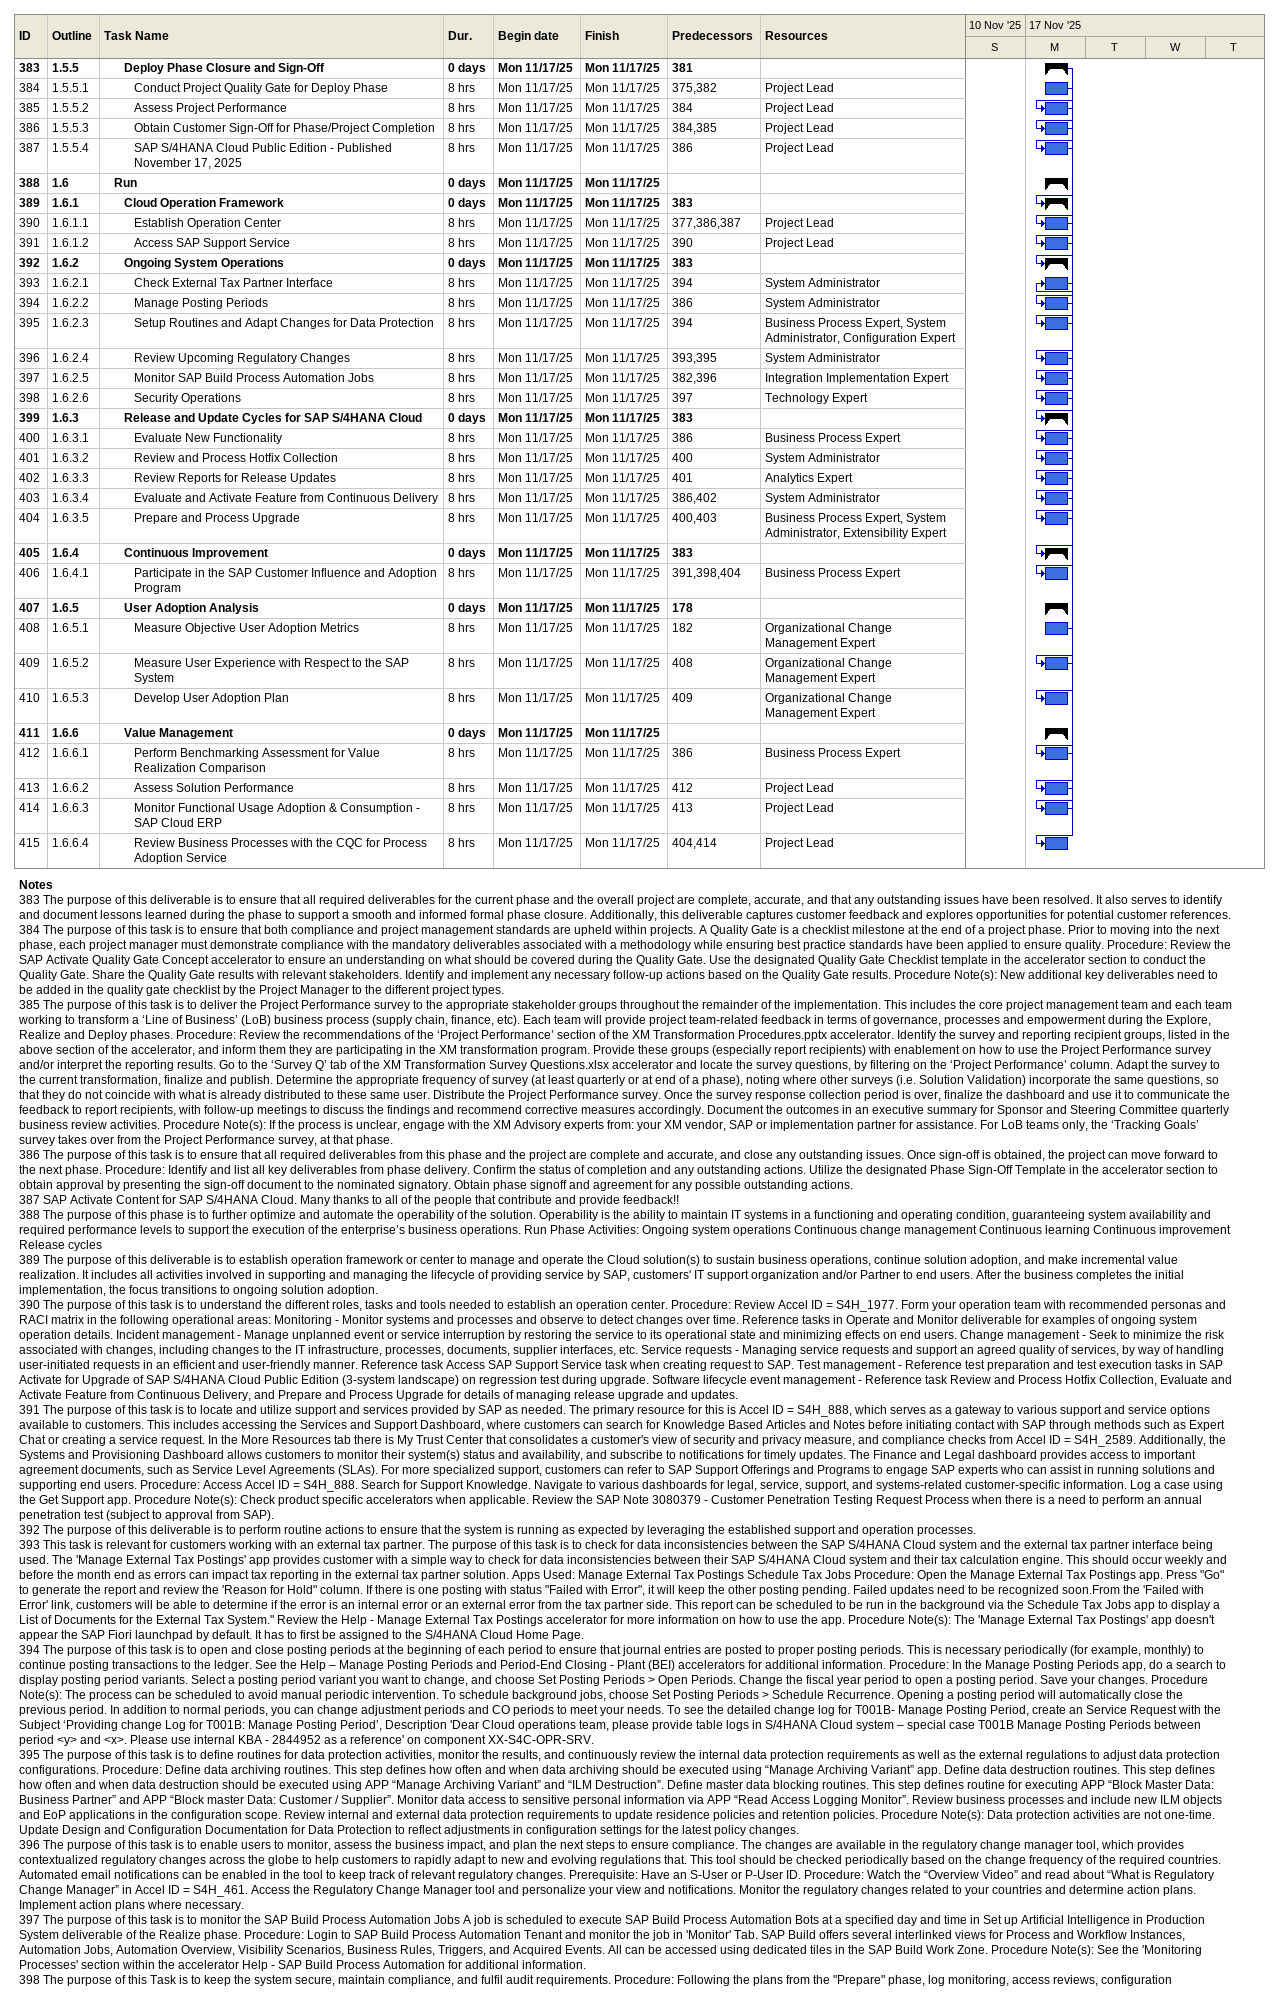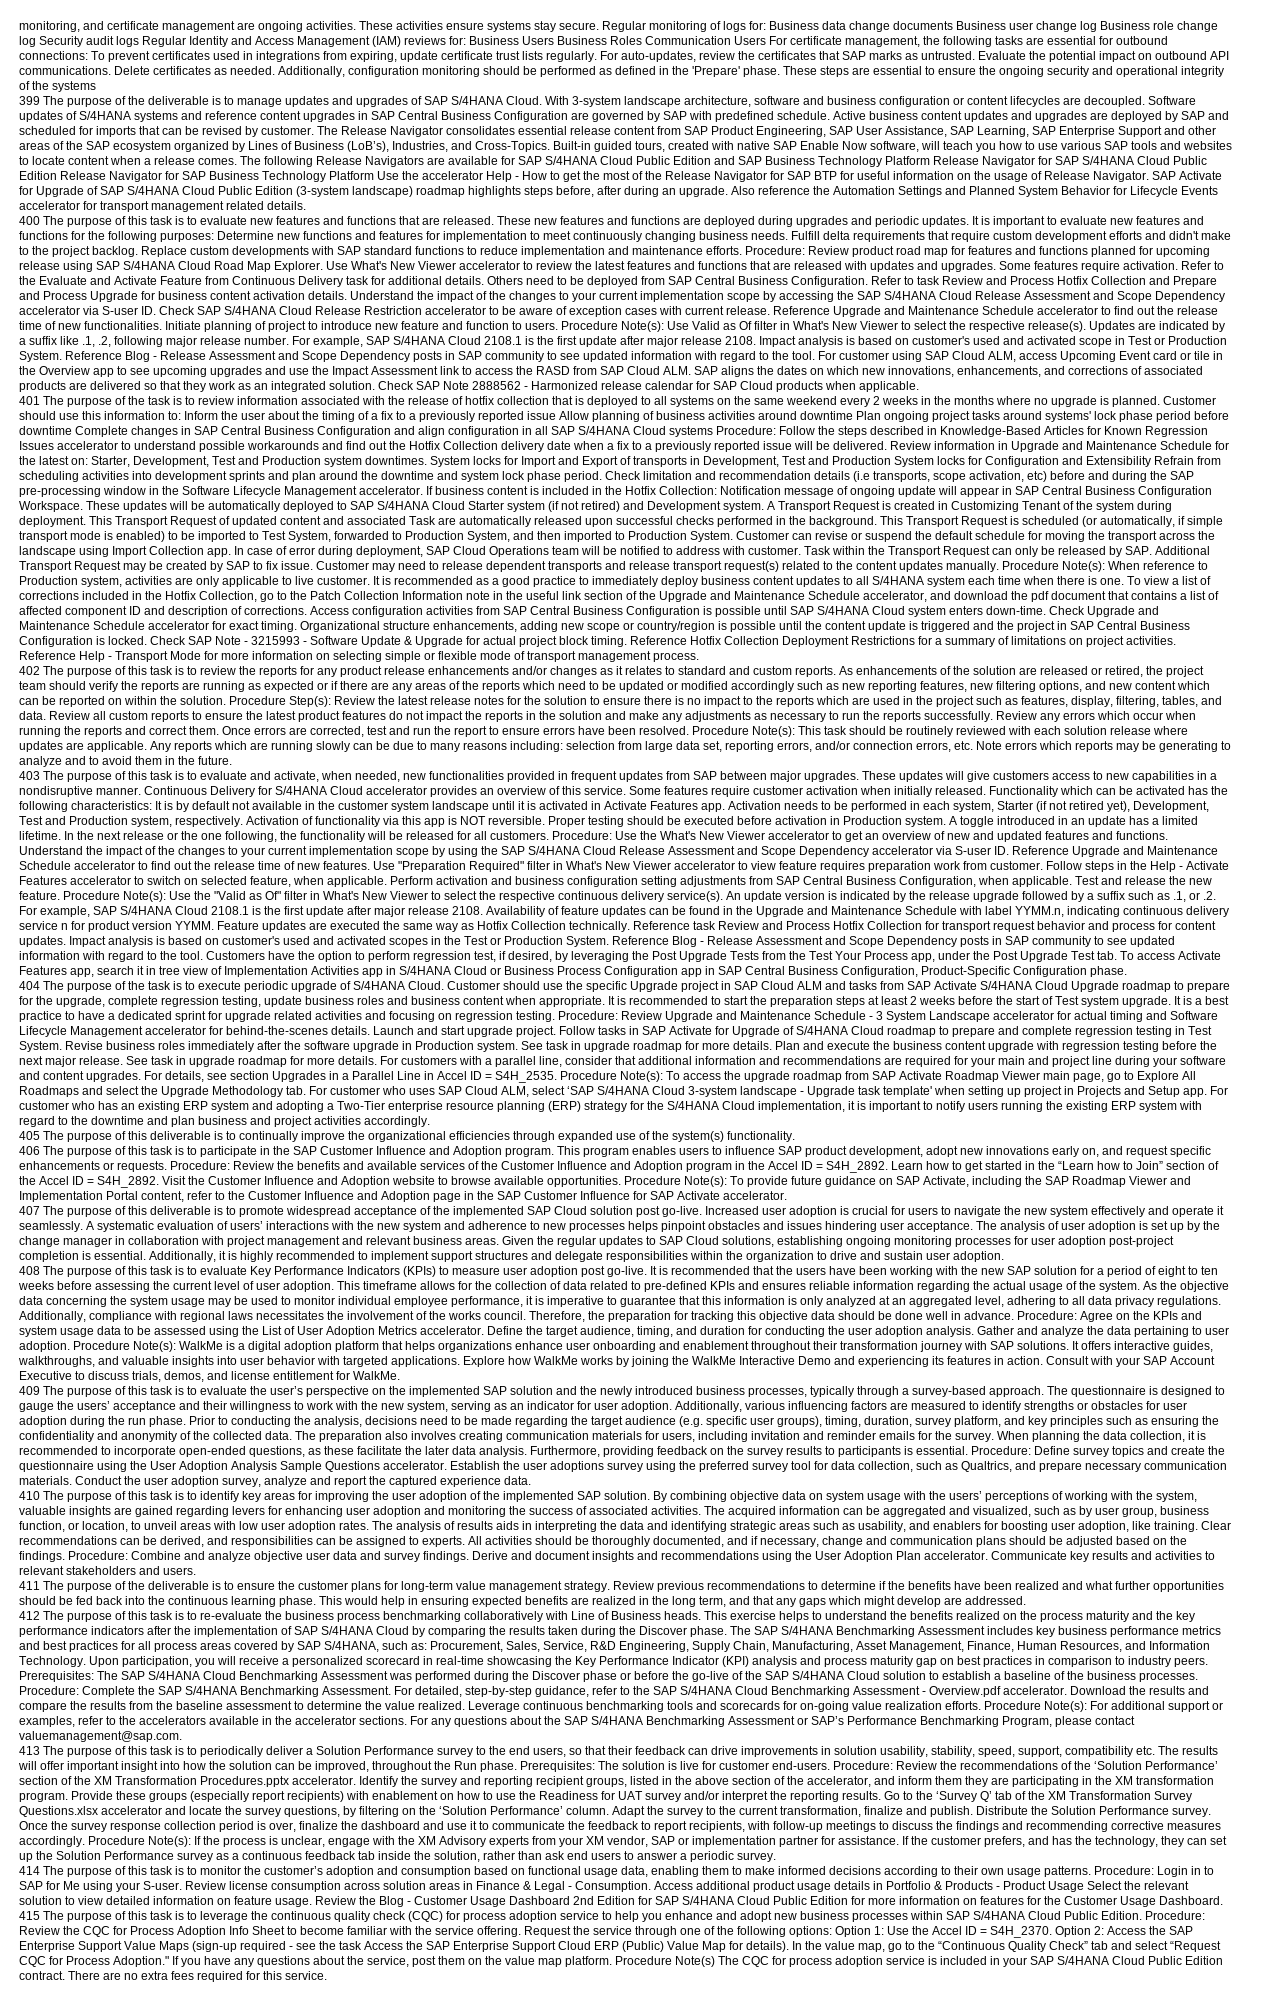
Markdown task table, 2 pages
| ID | WBS | Task | Duration | Start | Finish | Predecessors | Resources |
|---|---|---|---|---|---|---|---|
| 383 | 1.5.5 | **Deploy Phase Closure and Sign-Off** | 0d | 2025-11-17 | 2025-11-17 | 381 |  |
| 384 | 1.5.5.1 | Conduct Project Quality Gate for Deploy Phase | 8h | 2025-11-17 | 2025-11-17 | 375, 382 | Project Lead |
| 385 | 1.5.5.2 | Assess Project Performance | 8h | 2025-11-17 | 2025-11-17 | 384 | Project Lead |
| 386 | 1.5.5.3 | Obtain Customer Sign-Off for Phase/Project Completion | 8h | 2025-11-17 | 2025-11-17 | 384, 385 | Project Lead |
| 387 | 1.5.5.4 | SAP S/4HANA Cloud Public Edition - Published November 17, 2025 | 8h | 2025-11-17 | 2025-11-17 | 386 | Project Lead |
| 388 | 1.6 | **Run** | 0d | 2025-11-17 | 2025-11-17 |  |  |
| 389 | 1.6.1 | **Cloud Operation Framework** | 0d | 2025-11-17 | 2025-11-17 | 383 |  |
| 390 | 1.6.1.1 | Establish Operation Center | 8h | 2025-11-17 | 2025-11-17 | 377, 386, 387 | Project Lead |
| 391 | 1.6.1.2 | Access SAP Support Service | 8h | 2025-11-17 | 2025-11-17 | 390 | Project Lead |
| 392 | 1.6.2 | **Ongoing System Operations** | 0d | 2025-11-17 | 2025-11-17 | 383 |  |
| 393 | 1.6.2.1 | Check External Tax Partner Interface | 8h | 2025-11-17 | 2025-11-17 | 394 | System Administrator |
| 394 | 1.6.2.2 | Manage Posting Periods | 8h | 2025-11-17 | 2025-11-17 | 386 | System Administrator |
| 395 | 1.6.2.3 | Setup Routines and Adapt Changes for Data Protection | 8h | 2025-11-17 | 2025-11-17 | 394 | Business Process Expert, System Administrator, Configuration Expert |
| 396 | 1.6.2.4 | Review Upcoming Regulatory Changes | 8h | 2025-11-17 | 2025-11-17 | 393, 395 | System Administrator |
| 397 | 1.6.2.5 | Monitor SAP Build Process Automation Jobs | 8h | 2025-11-17 | 2025-11-17 | 382, 396 | Integration Implementation Expert |
| 398 | 1.6.2.6 | Security Operations | 8h | 2025-11-17 | 2025-11-17 | 397 | Technology Expert |
| 399 | 1.6.3 | **Release and Update Cycles for SAP S/4HANA Cloud** | 0d | 2025-11-17 | 2025-11-17 | 383 |  |
| 400 | 1.6.3.1 | Evaluate New Functionality | 8h | 2025-11-17 | 2025-11-17 | 386 | Business Process Expert |
| 401 | 1.6.3.2 | Review and Process Hotfix Collection | 8h | 2025-11-17 | 2025-11-17 | 400 | System Administrator |
| 402 | 1.6.3.3 | Review Reports for Release Updates | 8h | 2025-11-17 | 2025-11-17 | 401 | Analytics Expert |
| 403 | 1.6.3.4 | Evaluate and Activate Feature from Continuous Delivery | 8h | 2025-11-17 | 2025-11-17 | 386, 402 | System Administrator |
| 404 | 1.6.3.5 | Prepare and Process Upgrade | 8h | 2025-11-17 | 2025-11-17 | 400, 403 | Business Process Expert, System Administrator, Extensibility Expert |
| 405 | 1.6.4 | **Continuous Improvement** | 0d | 2025-11-17 | 2025-11-17 | 383 |  |
| 406 | 1.6.4.1 | Participate in the SAP Customer Influence and Adoption Program | 8h | 2025-11-17 | 2025-11-17 | 391, 398, 404 | Business Process Expert |
| 407 | 1.6.5 | **User Adoption Analysis** | 0d | 2025-11-17 | 2025-11-17 | 178 |  |
| 408 | 1.6.5.1 | Measure Objective User Adoption Metrics | 8h | 2025-11-17 | 2025-11-17 | 182 | Organizational Change Management Expert |
| 409 | 1.6.5.2 | Measure User Experience with Respect to the SAP System | 8h | 2025-11-17 | 2025-11-17 | 408 | Organizational Change Management Expert |
| 410 | 1.6.5.3 | Develop User Adoption Plan | 8h | 2025-11-17 | 2025-11-17 | 409 | Organizational Change Management Expert |
| 411 | 1.6.6 | **Value Management** | 0d | 2025-11-17 | 2025-11-17 |  |  |
| 412 | 1.6.6.1 | Perform Benchmarking Assessment for Value Realization Comparison | 8h | 2025-11-17 | 2025-11-17 | 386 | Business Process Expert |
| 413 | 1.6.6.2 | Assess Solution Performance | 8h | 2025-11-17 | 2025-11-17 | 412 | Project Lead |
| 414 | 1.6.6.3 | Monitor Functional Usage Adoption & Consumption - SAP Cloud ERP | 8h | 2025-11-17 | 2025-11-17 | 413 | Project Lead |
| 415 | 1.6.6.4 | Review Business Processes with the CQC for Process Adoption Service | 8h | 2025-11-17 | 2025-11-17 | 404, 414 | Project Lead |

Notes
- 383: The purpose of this deliverable is to ensure that all required deliverables for the current phase and the overall project are complete, accurate, and that any outstanding issues have been resolved. It also serves to identify and document lessons learned during the phase to support a smooth and informed formal phase closure. Additionally, this deliverable captures customer feedback and explores opportunities for potential customer references.
- 384: The purpose of this task is to ensure that both compliance and project management standards are upheld within projects. A Quality Gate is a checklist milestone at the end of a project phase. Prior to moving into the next phase, each project manager must demonstrate compliance with the mandatory deliverables associated with a methodology while ensuring best practice standards have been applied to ensure quality. Procedure: Review the SAP Activate Quality Gate Concept accelerator to ensure an understanding on what should be covered during the Quality Gate. Use the designated Quality Gate Checklist template in the accelerator section to conduct the Quality Gate. Share the Quality Gate results with relevant stakeholders. Identify and implement any necessary follow-up actions based on the Quality Gate results. Procedure Note(s): New additional key deliverables need to be added in the quality gate checklist by the Project Manager to the different project types.
- 385: The purpose of this task is to deliver the Project Performance survey to the appropriate stakeholder groups throughout the remainder of the implementation. This includes the core project management team and each team working to transform a ‘Line of Business’ (LoB) business process (supply chain, finance, etc). Each team will provide project team-related feedback in terms of governance, processes and empowerment during the Explore, Realize and Deploy phases. Procedure: Review the recommendations of the ‘Project Performance’ section of the XM Transformation Procedures.pptx accelerator. Identify the survey and reporting recipient groups, listed in the above section of the accelerator, and inform them they are participating in the XM transformation program. Provide these groups (especially report recipients) with enablement on how to use the Project Performance survey and/or interpret the reporting results. Go to the ‘Survey Q’ tab of the XM Transformation Survey Questions.xlsx accelerator and locate the survey questions, by filtering on the ‘Project Performance’ column. Adapt the survey to the current transformation, finalize and publish. Determine the appropriate frequency of survey (at least quarterly or at end of a phase), noting where other surveys (i.e. Solution Validation) incorporate the same questions, so that they do not coincide with what is already distributed to these same user. Distribute the Project Performance survey. Once the survey response collection period is over, finalize the dashboard and use it to communicate the feedback to report recipients, with follow-up meetings to discuss the findings and recommend corrective measures accordingly. Document the outcomes in an executive summary for Sponsor and Steering Committee quarterly business review activities. Procedure Note(s): If the process is unclear, engage with the XM Advisory experts from: your XM vendor, SAP or implementation partner for assistance. For LoB teams only, the ‘Tracking Goals’ survey takes over from the Project Performance survey, at that phase.
- 386: The purpose of this task is to ensure that all required deliverables from this phase and the project are complete and accurate, and close any outstanding issues. Once sign-off is obtained, the project can move forward to the next phase. Procedure: Identify and list all key deliverables from phase delivery. Confirm the status of completion and any outstanding actions. Utilize the designated Phase Sign-Off Template in the accelerator section to obtain approval by presenting the sign-off document to the nominated signatory. Obtain phase signoff and agreement for any possible outstanding actions.
- 387: SAP Activate Content for SAP S/4HANA Cloud. Many thanks to all of the people that contribute and provide feedback!!
- 388: The purpose of this phase is to further optimize and automate the operability of the solution. Operability is the ability to maintain IT systems in a functioning and operating condition, guaranteeing system availability and required performance levels to support the execution of the enterprise’s business operations. Run Phase Activities: Ongoing system operations Continuous change management Continuous learning Continuous improvement Release cycles
- 389: The purpose of this deliverable is to establish operation framework or center to manage and operate the Cloud solution(s) to sustain business operations, continue solution adoption, and make incremental value realization. It includes all activities involved in supporting and managing the lifecycle of providing service by SAP, customers' IT support organization and/or Partner to end users. After the business completes the initial implementation, the focus transitions to ongoing solution adoption.
- 390: The purpose of this task is to understand the different roles, tasks and tools needed to establish an operation center. Procedure: Review Accel ID = S4H_1977. Form your operation team with recommended personas and RACI matrix in the following operational areas: Monitoring - Monitor systems and processes and observe to detect changes over time. Reference tasks in Operate and Monitor deliverable for examples of ongoing system operation details. Incident management - Manage unplanned event or service interruption by restoring the service to its operational state and minimizing effects on end users. Change management - Seek to minimize the risk associated with changes, including changes to the IT infrastructure, processes, documents, supplier interfaces, etc. Service requests - Managing service requests and support an agreed quality of services, by way of handling user-initiated requests in an efficient and user-friendly manner. Reference task Access SAP Support Service task when creating request to SAP. Test management - Reference test preparation and test execution tasks in SAP Activate for Upgrade of SAP S/4HANA Cloud Public Edition (3-system landscape) on regression test during upgrade. Software lifecycle event management - Reference task Review and Process Hotfix Collection, Evaluate and Activate Feature from Continuous Delivery, and Prepare and Process Upgrade for details of managing release upgrade and updates.
- 391: The purpose of this task is to locate and utilize support and services provided by SAP as needed. The primary resource for this is Accel ID = S4H_888, which serves as a gateway to various support and service options available to customers. This includes accessing the Services and Support Dashboard, where customers can search for Knowledge Based Articles and Notes before initiating contact with SAP through methods such as Expert Chat or creating a service request. In the More Resources tab there is My Trust Center that consolidates a customer's view of security and privacy measure, and compliance checks from Accel ID = S4H_2589. Additionally, the Systems and Provisioning Dashboard allows customers to monitor their system(s) status and availability, and subscribe to notifications for timely updates. The Finance and Legal dashboard provides access to important agreement documents, such as Service Level Agreements (SLAs). For more specialized support, customers can refer to SAP Support Offerings and Programs to engage SAP experts who can assist in running solutions and supporting end users. Procedure: Access Accel ID = S4H_888. Search for Support Knowledge. Navigate to various dashboards for legal, service, support, and systems-related customer-specific information. Log a case using the Get Support app. Procedure Note(s): Check product specific accelerators when applicable. Review the SAP Note 3080379 - Customer Penetration Testing Request Process when there is a need to perform an annual penetration test (subject to approval from SAP).
- 392: The purpose of this deliverable is to perform routine actions to ensure that the system is running as expected by leveraging the established support and operation processes.
- 393: This task is relevant for customers working with an external tax partner. The purpose of this task is to check for data inconsistencies between the SAP S/4HANA Cloud system and the external tax partner interface being used. The 'Manage External Tax Postings' app provides customer with a simple way to check for data inconsistencies between their SAP S/4HANA Cloud system and their tax calculation engine. This should occur weekly and before the month end as errors can impact tax reporting in the external tax partner solution. Apps Used: Manage External Tax Postings Schedule Tax Jobs Procedure: Open the Manage External Tax Postings app. Press "Go" to generate the report and review the 'Reason for Hold" column. If there is one posting with status "Failed with Error", it will keep the other posting pending. Failed updates need to be recognized soon.From the 'Failed with Error' link, customers will be able to determine if the error is an internal error or an external error from the tax partner side. This report can be scheduled to be run in the background via the Schedule Tax Jobs app to display a List of Documents for the External Tax System." Review the Help - Manage External Tax Postings accelerator for more information on how to use the app. Procedure Note(s): The 'Manage External Tax Postings' app doesn't appear the SAP Fiori launchpad by default. It has to first be assigned to the S/4HANA Cloud Home Page.
- 394: The purpose of this task is to open and close posting periods at the beginning of each period to ensure that journal entries are posted to proper posting periods. This is necessary periodically (for example, monthly) to continue posting transactions to the ledger. See the Help – Manage Posting Periods and Period-End Closing - Plant (BEI) accelerators for additional information. Procedure: In the Manage Posting Periods app, do a search to display posting period variants. Select a posting period variant you want to change, and choose Set Posting Periods > Open Periods. Change the fiscal year period to open a posting period. Save your changes. Procedure Note(s): The process can be scheduled to avoid manual periodic intervention. To schedule background jobs, choose Set Posting Periods > Schedule Recurrence. Opening a posting period will automatically close the previous period. In addition to normal periods, you can change adjustment periods and CO periods to meet your needs. To see the detailed change log for T001B- Manage Posting Period, create an Service Request with the Subject ‘Providing change Log for T001B: Manage Posting Period’, Description 'Dear Cloud operations team, please provide table logs in S/4HANA Cloud system – special case T001B Manage Posting Periods between period <y> and <x>. Please use internal KBA - 2844952 as a reference' on component XX-S4C-OPR-SRV.
- 395: The purpose of this task is to define routines for data protection activities, monitor the results, and continuously review the internal data protection requirements as well as the external regulations to adjust data protection configurations. Procedure: Define data archiving routines. This step defines how often and when data archiving should be executed using “Manage Archiving Variant” app. Define data destruction routines. This step defines how often and when data destruction should be executed using APP “Manage Archiving Variant” and “ILM Destruction”. Define master data blocking routines. This step defines routine for executing APP “Block Master Data: Business Partner” and APP “Block master Data: Customer / Supplier”. Monitor data access to sensitive personal information via APP “Read Access Logging Monitor”. Review business processes and include new ILM objects and EoP applications in the configuration scope. Review internal and external data protection requirements to update residence policies and retention policies. Procedure Note(s): Data protection activities are not one-time. Update Design and Configuration Documentation for Data Protection to reflect adjustments in configuration settings for the latest policy changes.
- 396: The purpose of this task is to enable users to monitor, assess the business impact, and plan the next steps to ensure compliance. The changes are available in the regulatory change manager tool, which provides contextualized regulatory changes across the globe to help customers to rapidly adapt to new and evolving regulations that. This tool should be checked periodically based on the change frequency of the required countries. Automated email notifications can be enabled in the tool to keep track of relevant regulatory changes. Prerequisite: Have an S-User or P-User ID. Procedure: Watch the “Overview Video” and read about “What is Regulatory Change Manager” in Accel ID = S4H_461. Access the Regulatory Change Manager tool and personalize your view and notifications. Monitor the regulatory changes related to your countries and determine action plans. Implement action plans where necessary.
- 397: The purpose of this task is to monitor the SAP Build Process Automation Jobs A job is scheduled to execute SAP Build Process Automation Bots at a specified day and time in Set up Artificial Intelligence in Production System deliverable of the Realize phase. Procedure: Login to SAP Build Process Automation Tenant and monitor the job in 'Monitor' Tab. SAP Build offers several interlinked views for Process and Workflow Instances, Automation Jobs, Automation Overview, Visibility Scenarios, Business Rules, Triggers, and Acquired Events. All can be accessed using dedicated tiles in the SAP Build Work Zone. Procedure Note(s): See the 'Monitoring Processes' section within the accelerator Help - SAP Build Process Automation for additional information.
- 398: The purpose of this Task is to keep the system secure, maintain compliance, and fulfil audit requirements. Procedure: Following the plans from the "Prepare" phase, log monitoring, access reviews, configuration monitoring, and certificate management are ongoing activities. These activities ensure systems stay secure. Regular monitoring of logs for: Business data change documents Business user change log Business role change log Security audit logs Regular Identity and Access Management (IAM) reviews for: Business Users Business Roles Communication Users For certificate management, the following tasks are essential for outbound connections: To prevent certificates used in integrations from expiring, update certificate trust lists regularly. For auto-updates, review the certificates that SAP marks as untrusted. Evaluate the potential impact on outbound API communications. Delete certificates as needed. Additionally, configuration monitoring should be performed as defined in the 'Prepare' phase. These steps are essential to ensure the ongoing security and operational integrity of the systems
- 399: The purpose of the deliverable is to manage updates and upgrades of SAP S/4HANA Cloud. With 3-system landscape architecture, software and business configuration or content lifecycles are decoupled. Software updates of S/4HANA systems and reference content upgrades in SAP Central Business Configuration are governed by SAP with predefined schedule. Active business content updates and upgrades are deployed by SAP and scheduled for imports that can be revised by customer. The Release Navigator consolidates essential release content from SAP Product Engineering, SAP User Assistance, SAP Learning, SAP Enterprise Support and other areas of the SAP ecosystem organized by Lines of Business (LoB’s), Industries, and Cross-Topics. Built-in guided tours, created with native SAP Enable Now software, will teach you how to use various SAP tools and websites to locate content when a release comes. The following Release Navigators are available for SAP S/4HANA Cloud Public Edition and SAP Business Technology Platform Release Navigator for SAP S/4HANA Cloud Public Edition Release Navigator for SAP Business Technology Platform Use the accelerator Help - How to get the most of the Release Navigator for SAP BTP for useful information on the usage of Release Navigator. SAP Activate for Upgrade of SAP S/4HANA Cloud Public Edition (3-system landscape) roadmap highlights steps before, after during an upgrade. Also reference the Automation Settings and Planned System Behavior for Lifecycle Events accelerator for transport management related details.
- 400: The purpose of this task is to evaluate new features and functions that are released. These new features and functions are deployed during upgrades and periodic updates. It is important to evaluate new features and functions for the following purposes: Determine new functions and features for implementation to meet continuously changing business needs. Fulfill delta requirements that require custom development efforts and didn't make to the project backlog. Replace custom developments with SAP standard functions to reduce implementation and maintenance efforts. Procedure: Review product road map for features and functions planned for upcoming release using SAP S/4HANA Cloud Road Map Explorer. Use What's New Viewer accelerator to review the latest features and functions that are released with updates and upgrades. Some features require activation. Refer to the Evaluate and Activate Feature from Continuous Delivery task for additional details. Others need to be deployed from SAP Central Business Configuration. Refer to task Review and Process Hotfix Collection and Prepare and Process Upgrade for business content activation details. Understand the impact of the changes to your current implementation scope by accessing the SAP S/4HANA Cloud Release Assessment and Scope Dependency accelerator via S-user ID. Check SAP S/4HANA Cloud Release Restriction accelerator to be aware of exception cases with current release. Reference Upgrade and Maintenance Schedule accelerator to find out the release time of new functionalities. Initiate planning of project to introduce new feature and function to users. Procedure Note(s): Use Valid as Of filter in What's New Viewer to select the respective release(s). Updates are indicated by a suffix like .1, .2, following major release number. For example, SAP S/4HANA Cloud 2108.1 is the first update after major release 2108. Impact analysis is based on customer's used and activated scope in Test or Production System. Reference Blog - Release Assessment and Scope Dependency posts in SAP community to see updated information with regard to the tool. For customer using SAP Cloud ALM, access Upcoming Event card or tile in the Overview app to see upcoming upgrades and use the Impact Assessment link to access the RASD from SAP Cloud ALM. SAP aligns the dates on which new innovations, enhancements, and corrections of associated products are delivered so that they work as an integrated solution. Check SAP Note 2888562 - Harmonized release calendar for SAP Cloud products when applicable.
- 401: The purpose of the task is to review information associated with the release of hotfix collection that is deployed to all systems on the same weekend every 2 weeks in the months where no upgrade is planned. Customer should use this information to: Inform the user about the timing of a fix to a previously reported issue Allow planning of business activities around downtime Plan ongoing project tasks around systems' lock phase period before downtime Complete changes in SAP Central Business Configuration and align configuration in all SAP S/4HANA Cloud systems Procedure: Follow the steps described in Knowledge-Based Articles for Known Regression Issues accelerator to understand possible workarounds and find out the Hotfix Collection delivery date when a fix to a previously reported issue will be delivered. Review information in Upgrade and Maintenance Schedule for the latest on: Starter, Development, Test and Production system downtimes. System locks for Import and Export of transports in Development, Test and Production System locks for Configuration and Extensibility Refrain from scheduling activities into development sprints and plan around the downtime and system lock phase period. Check limitation and recommendation details (i.e transports, scope activation, etc) before and during the SAP pre-processing window in the Software Lifecycle Management accelerator. If business content is included in the Hotfix Collection: Notification message of ongoing update will appear in SAP Central Business Configuration Workspace. These updates will be automatically deployed to SAP S/4HANA Cloud Starter system (if not retired) and Development system. A Transport Request is created in Customizing Tenant of the system during deployment. This Transport Request of updated content and associated Task are automatically released upon successful checks performed in the background. This Transport Request is scheduled (or automatically, if simple transport mode is enabled) to be imported to Test System, forwarded to Production System, and then imported to Production System. Customer can revise or suspend the default schedule for moving the transport across the landscape using Import Collection app. In case of error during deployment, SAP Cloud Operations team will be notified to address with customer. Task within the Transport Request can only be released by SAP. Additional Transport Request may be created by SAP to fix issue. Customer may need to release dependent transports and release transport request(s) related to the content updates manually. Procedure Note(s): When reference to Production system, activities are only applicable to live customer. It is recommended as a good practice to immediately deploy business content updates to all S/4HANA system each time when there is one. To view a list of corrections included in the Hotfix Collection, go to the Patch Collection Information note in the useful link section of the Upgrade and Maintenance Schedule accelerator, and download the pdf document that contains a list of affected component ID and description of corrections. Access configuration activities from SAP Central Business Configuration is possible until SAP S/4HANA Cloud system enters down-time. Check Upgrade and Maintenance Schedule accelerator for exact timing. Organizational structure enhancements, adding new scope or country/region is possible until the content update is triggered and the project in SAP Central Business Configuration is locked. Check SAP Note - 3215993 - Software Update & Upgrade for actual project block timing. Reference Hotfix Collection Deployment Restrictions for a summary of limitations on project activities. Reference Help - Transport Mode for more information on selecting simple or flexible mode of transport management process.
- 402: The purpose of this task is to review the reports for any product release enhancements and/or changes as it relates to standard and custom reports. As enhancements of the solution are released or retired, the project team should verify the reports are running as expected or if there are any areas of the reports which need to be updated or modified accordingly such as new reporting features, new filtering options, and new content which can be reported on within the solution. Procedure Step(s): Review the latest release notes for the solution to ensure there is no impact to the reports which are used in the project such as features, display, filtering, tables, and data. Review all custom reports to ensure the latest product features do not impact the reports in the solution and make any adjustments as necessary to run the reports successfully. Review any errors which occur when running the reports and correct them. Once errors are corrected, test and run the report to ensure errors have been resolved. Procedure Note(s): This task should be routinely reviewed with each solution release where updates are applicable. Any reports which are running slowly can be due to many reasons including: selection from large data set, reporting errors, and/or connection errors, etc. Note errors which reports may be generating to analyze and to avoid them in the future.
- 403: The purpose of this task is to evaluate and activate, when needed, new functionalities provided in frequent updates from SAP between major upgrades. These updates will give customers access to new capabilities in a nondisruptive manner. Continuous Delivery for S/4HANA Cloud accelerator provides an overview of this service. Some features require customer activation when initially released. Functionality which can be activated has the following characteristics: It is by default not available in the customer system landscape until it is activated in Activate Features app. Activation needs to be performed in each system, Starter (if not retired yet), Development, Test and Production system, respectively. Activation of functionality via this app is NOT reversible. Proper testing should be executed before activation in Production system. A toggle introduced in an update has a limited lifetime. In the next release or the one following, the functionality will be released for all customers. Procedure: Use the What's New Viewer accelerator to get an overview of new and updated features and functions. Understand the impact of the changes to your current implementation scope by using the SAP S/4HANA Cloud Release Assessment and Scope Dependency accelerator via S-user ID. Reference Upgrade and Maintenance Schedule accelerator to find out the release time of new features. Use "Preparation Required" filter in What's New Viewer accelerator to view feature requires preparation work from customer. Follow steps in the Help - Activate Features accelerator to switch on selected feature, when applicable. Perform activation and business configuration setting adjustments from SAP Central Business Configuration, when applicable. Test and release the new feature. Procedure Note(s): Use the "Valid as Of" filter in What's New Viewer to select the respective continuous delivery service(s). An update version is indicated by the release upgrade followed by a suffix such as .1, or .2. For example, SAP S/4HANA Cloud 2108.1 is the first update after major release 2108. Availability of feature updates can be found in the Upgrade and Maintenance Schedule with label YYMM.n, indicating continuous delivery service n for product version YYMM. Feature updates are executed the same way as Hotfix Collection technically. Reference task Review and Process Hotfix Collection for transport request behavior and process for content updates. Impact analysis is based on customer's used and activated scopes in the Test or Production System. Reference Blog - Release Assessment and Scope Dependency posts in SAP community to see updated information with regard to the tool. Customers have the option to perform regression test, if desired, by leveraging the Post Upgrade Tests from the Test Your Process app, under the Post Upgrade Test tab. To access Activate Features app, search it in tree view of Implementation Activities app in S/4HANA Cloud or Business Process Configuration app in SAP Central Business Configuration, Product-Specific Configuration phase.
- 404: The purpose of the task is to execute periodic upgrade of S/4HANA Cloud. Customer should use the specific Upgrade project in SAP Cloud ALM and tasks from SAP Activate S/4HANA Cloud Upgrade roadmap to prepare for the upgrade, complete regression testing, update business roles and business content when appropriate. It is recommended to start the preparation steps at least 2 weeks before the start of Test system upgrade. It is a best practice to have a dedicated sprint for upgrade related activities and focusing on regression testing. Procedure: Review Upgrade and Maintenance Schedule - 3 System Landscape accelerator for actual timing and Software Lifecycle Management accelerator for behind-the-scenes details. Launch and start upgrade project. Follow tasks in SAP Activate for Upgrade of S/4HANA Cloud roadmap to prepare and complete regression testing in Test System. Revise business roles immediately after the software upgrade in Production system. See task in upgrade roadmap for more details. Plan and execute the business content upgrade with regression testing before the next major release. See task in upgrade roadmap for more details. For customers with a parallel line, consider that additional information and recommendations are required for your main and project line during your software and content upgrades. For details, see section Upgrades in a Parallel Line in Accel ID = S4H_2535. Procedure Note(s): To access the upgrade roadmap from SAP Activate Roadmap Viewer main page, go to Explore All Roadmaps and select the Upgrade Methodology tab. For customer who uses SAP Cloud ALM, select ‘SAP S/4HANA Cloud 3-system landscape - Upgrade task template' when setting up project in Projects and Setup app. For customer who has an existing ERP system and adopting a Two-Tier enterprise resource planning (ERP) strategy for the S/4HANA Cloud implementation, it is important to notify users running the existing ERP system with regard to the downtime and plan business and project activities accordingly.
- 405: The purpose of this deliverable is to continually improve the organizational efficiencies through expanded use of the system(s) functionality.
- 406: The purpose of this task is to participate in the SAP Customer Influence and Adoption program. This program enables users to influence SAP product development, adopt new innovations early on, and request specific enhancements or requests. Procedure: Review the benefits and available services of the Customer Influence and Adoption program in the Accel ID = S4H_2892. Learn how to get started in the “Learn how to Join” section of the Accel ID = S4H_2892. Visit the Customer Influence and Adoption website to browse available opportunities. Procedure Note(s): To provide future guidance on SAP Activate, including the SAP Roadmap Viewer and Implementation Portal content, refer to the Customer Influence and Adoption page in the SAP Customer Influence for SAP Activate accelerator.
- 407: The purpose of this deliverable is to promote widespread acceptance of the implemented SAP Cloud solution post go-live. Increased user adoption is crucial for users to navigate the new system effectively and operate it seamlessly. A systematic evaluation of users’ interactions with the new system and adherence to new processes helps pinpoint obstacles and issues hindering user acceptance. The analysis of user adoption is set up by the change manager in collaboration with project management and relevant business areas. Given the regular updates to SAP Cloud solutions, establishing ongoing monitoring processes for user adoption post-project completion is essential. Additionally, it is highly recommended to implement support structures and delegate responsibilities within the organization to drive and sustain user adoption.
- 408: The purpose of this task is to evaluate Key Performance Indicators (KPIs) to measure user adoption post go-live. It is recommended that the users have been working with the new SAP solution for a period of eight to ten weeks before assessing the current level of user adoption. This timeframe allows for the collection of data related to pre-defined KPIs and ensures reliable information regarding the actual usage of the system. As the objective data concerning the system usage may be used to monitor individual employee performance, it is imperative to guarantee that this information is only analyzed at an aggregated level, adhering to all data privacy regulations. Additionally, compliance with regional laws necessitates the involvement of the works council. Therefore, the preparation for tracking this objective data should be done well in advance. Procedure: Agree on the KPIs and system usage data to be assessed using the List of User Adoption Metrics accelerator. Define the target audience, timing, and duration for conducting the user adoption analysis. Gather and analyze the data pertaining to user adoption. Procedure Note(s): WalkMe is a digital adoption platform that helps organizations enhance user onboarding and enablement throughout their transformation journey with SAP solutions. It offers interactive guides, walkthroughs, and valuable insights into user behavior with targeted applications. Explore how WalkMe works by joining the WalkMe Interactive Demo and experiencing its features in action. Consult with your SAP Account Executive to discuss trials, demos, and license entitlement for WalkMe.
- 409: The purpose of this task is to evaluate the user’s perspective on the implemented SAP solution and the newly introduced business processes, typically through a survey-based approach. The questionnaire is designed to gauge the users’ acceptance and their willingness to work with the new system, serving as an indicator for user adoption. Additionally, various influencing factors are measured to identify strengths or obstacles for user adoption during the run phase. Prior to conducting the analysis, decisions need to be made regarding the target audience (e.g. specific user groups), timing, duration, survey platform, and key principles such as ensuring the confidentiality and anonymity of the collected data. The preparation also involves creating communication materials for users, including invitation and reminder emails for the survey. When planning the data collection, it is recommended to incorporate open-ended questions, as these facilitate the later data analysis. Furthermore, providing feedback on the survey results to participants is essential. Procedure: Define survey topics and create the questionnaire using the User Adoption Analysis Sample Questions accelerator. Establish the user adoptions survey using the preferred survey tool for data collection, such as Qualtrics, and prepare necessary communication materials. Conduct the user adoption survey, analyze and report the captured experience data.
- 410: The purpose of this task is to identify key areas for improving the user adoption of the implemented SAP solution. By combining objective data on system usage with the users’ perceptions of working with the system, valuable insights are gained regarding levers for enhancing user adoption and monitoring the success of associated activities. The acquired information can be aggregated and visualized, such as by user group, business function, or location, to unveil areas with low user adoption rates. The analysis of results aids in interpreting the data and identifying strategic areas such as usability, and enablers for boosting user adoption, like training. Clear recommendations can be derived, and responsibilities can be assigned to experts. All activities should be thoroughly documented, and if necessary, change and communication plans should be adjusted based on the findings. Procedure: Combine and analyze objective user data and survey findings. Derive and document insights and recommendations using the User Adoption Plan accelerator. Communicate key results and activities to relevant stakeholders and users.
- 411: The purpose of the deliverable is to ensure the customer plans for long-term value management strategy. Review previous recommendations to determine if the benefits have been realized and what further opportunities should be fed back into the continuous learning phase. This would help in ensuring expected benefits are realized in the long term, and that any gaps which might develop are addressed.
- 412: The purpose of this task is to re-evaluate the business process benchmarking collaboratively with Line of Business heads. This exercise helps to understand the benefits realized on the process maturity and the key performance indicators after the implementation of SAP S/4HANA Cloud by comparing the results taken during the Discover phase. The SAP S/4HANA Benchmarking Assessment includes key business performance metrics and best practices for all process areas covered by SAP S/4HANA, such as: Procurement, Sales, Service, R&D Engineering, Supply Chain, Manufacturing, Asset Management, Finance, Human Resources, and Information Technology. Upon participation, you will receive a personalized scorecard in real-time showcasing the Key Performance Indicator (KPI) analysis and process maturity gap on best practices in comparison to industry peers. Prerequisites: The SAP S/4HANA Cloud Benchmarking Assessment was performed during the Discover phase or before the go-live of the SAP S/4HANA Cloud solution to establish a baseline of the business processes. Procedure: Complete the SAP S/4HANA Benchmarking Assessment. For detailed, step-by-step guidance, refer to the SAP S/4HANA Cloud Benchmarking Assessment - Overview.pdf accelerator. Download the results and compare the results from the baseline assessment to determine the value realized. Leverage continuous benchmarking tools and scorecards for on-going value realization efforts. Procedure Note(s): For additional support or examples, refer to the accelerators available in the accelerator sections. For any questions about the SAP S/4HANA Benchmarking Assessment or SAP’s Performance Benchmarking Program, please contact valuemanagement@sap.com.
- 413: The purpose of this task is to periodically deliver a Solution Performance survey to the end users, so that their feedback can drive improvements in solution usability, stability, speed, support, compatibility etc. The results will offer important insight into how the solution can be improved, throughout the Run phase. Prerequisites: The solution is live for customer end-users. Procedure: Review the recommendations of the ‘Solution Performance’ section of the XM Transformation Procedures.pptx accelerator. Identify the survey and reporting recipient groups, listed in the above section of the accelerator, and inform them they are participating in the XM transformation program. Provide these groups (especially report recipients) with enablement on how to use the Readiness for UAT survey and/or interpret the reporting results. Go to the ‘Survey Q’ tab of the XM Transformation Survey Questions.xlsx accelerator and locate the survey questions, by filtering on the ‘Solution Performance’ column. Adapt the survey to the current transformation, finalize and publish. Distribute the Solution Performance survey. Once the survey response collection period is over, finalize the dashboard and use it to communicate the feedback to report recipients, with follow-up meetings to discuss the findings and recommending corrective measures accordingly. Procedure Note(s): If the process is unclear, engage with the XM Advisory experts from your XM vendor, SAP or implementation partner for assistance. If the customer prefers, and has the technology, they can set up the Solution Performance survey as a continuous feedback tab inside the solution, rather than ask end users to answer a periodic survey.
- 414: The purpose of this task is to monitor the customer’s adoption and consumption based on functional usage data, enabling them to make informed decisions according to their own usage patterns. Procedure: Login in to SAP for Me using your S-user. Review license consumption across solution areas in Finance & Legal - Consumption. Access additional product usage details in Portfolio & Products - Product Usage Select the relevant solution to view detailed information on feature usage. Review the Blog - Customer Usage Dashboard 2nd Edition for SAP S/4HANA Cloud Public Edition for more information on features for the Customer Usage Dashboard.
- 415: The purpose of this task is to leverage the continuous quality check (CQC) for process adoption service to help you enhance and adopt new business processes within SAP S/4HANA Cloud Public Edition. Procedure: Review the CQC for Process Adoption Info Sheet to become familiar with the service offering. Request the service through one of the following options: Option 1: Use the Accel ID = S4H_2370. Option 2: Access the SAP Enterprise Support Value Maps (sign-up required - see the task Access the SAP Enterprise Support Cloud ERP (Public) Value Map for details). In the value map, go to the “Continuous Quality Check” tab and select “Request CQC for Process Adoption." If you have any questions about the service, post them on the value map platform. Procedure Note(s) The CQC for process adoption service is included in your SAP S/4HANA Cloud Public Edition contract. There are no extra fees required for this service.
